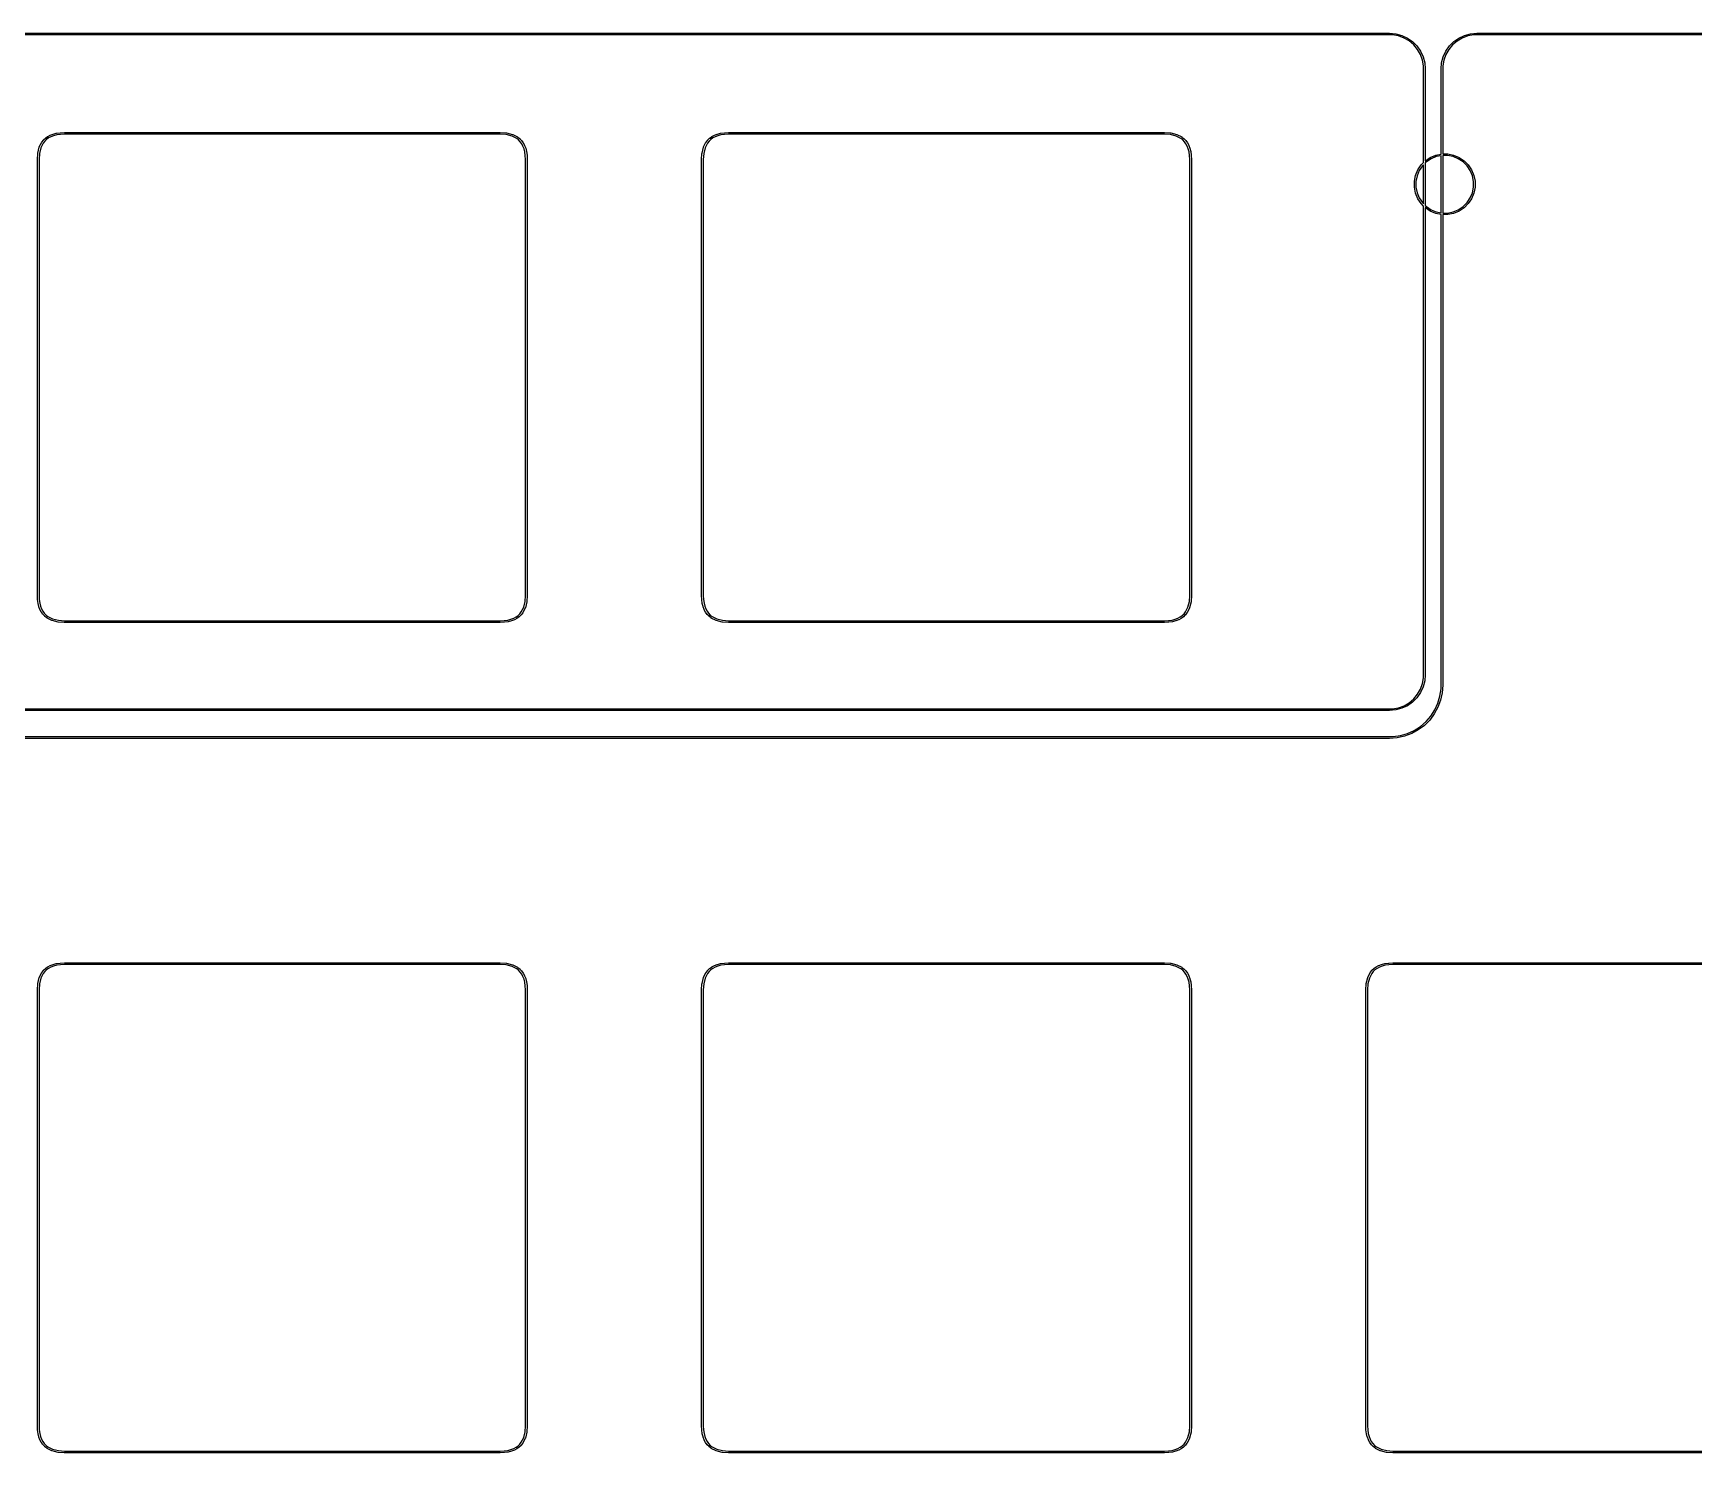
# Model space of a CAD drawing. Extents: x 16 to 363, y -178 to -8.
# Drawn here: x 94.06 to 141.68, y -55.84 to -15.13 of the extents above; entities that cross this region are included whole.
import ezdxf

# ---------------------------------------------------------------- set-up
doc = ezdxf.new("R2010")
doc.units = 0
doc.layers.add('BLACK', color=7, linetype='CONTINUOUS')

msp = doc.modelspace()

# ---------------------------------------------------------------- linework, layer by layer
at = {"layer": 'BLACK', "linetype": 'CONTINUOUS'}
for p, q in [((132.956716, -15.1775), (93.66, -15.1775)), ((93.66046, -15.1275), (132.956716, -15.1275)), ((132.956716, -15.1275), (133.134704, -15.143075)), ((133.042016, -15.177502), (132.956716, -15.1775)), ((133.210025, -15.207129), (133.042016, -15.177502)), ((133.134704, -15.143075), (133.307283, -15.189319)), ((133.370337, -15.26548), (133.210025, -15.207129)), ((133.307283, -15.189319), (133.469209, -15.264829)), ((134.944217, -15.264832), (135.106147, -15.189326)), ((135.203404, -15.207137), (135.04309, -15.265485)), ((135.106147, -15.189326), (135.278728, -15.143085)), ((135.371415, -15.177515), (135.203404, -15.207137)), ((135.278728, -15.143085), (135.456572, -15.127528)), ((135.456716, -15.177516), (135.371415, -15.177515)), ((135.456572, -15.127528), (135.456716, -15.1275)), ((135.456716, -15.1275), (194.65, -15.1275)), ((135.456716, -15.1775), (135.456716, -15.177516)), ((194.65, -15.1775), (135.456716, -15.1775)), ((133.518081, -15.350782), (133.370337, -15.26548)), ((133.469209, -15.264829), (133.615564, -15.36731)), ((133.648768, -15.460443), (133.518081, -15.350782)), ((133.615564, -15.36731), (133.7419, -15.493648)), ((133.758427, -15.591132), (133.648768, -15.460443)), ((133.7419, -15.493648), (133.844379, -15.640005)), ((133.843727, -15.738877), (133.758427, -15.591132)), ((133.844379, -15.640005), (133.919886, -15.801933)), ((134.493531, -15.801931), (134.569041, -15.640003)), ((134.569041, -15.640003), (134.671521, -15.493647)), ((134.654993, -15.591131), (134.569691, -15.738876)), ((134.764654, -15.460443), (134.654993, -15.591131)), ((134.671521, -15.493647), (134.79786, -15.367311)), ((134.895344, -15.350784), (134.764654, -15.460443)), ((134.79786, -15.367311), (134.944217, -15.264832)), ((135.04309, -15.265485), (134.895344, -15.350784)), ((133.902075, -15.89919), (133.843727, -15.738877)), ((133.9317, -16.067199), (133.902075, -15.89919)), ((133.919886, -15.801933), (133.966128, -15.974512)), ((133.9317, -16.1525), (133.9317, -16.067199)), ((133.931716, -16.1525), (133.9317, -16.1525)), ((133.931716, -18.834306), (133.931716, -16.1525)), ((133.966128, -15.974512), (133.981687, -16.152356)), ((133.981687, -16.152356), (133.981716, -16.1525)), ((133.981716, -16.1525), (133.981716, -18.784306)), ((134.431716, -16.1525), (134.447288, -15.974512)), ((134.431716, -18.593195), (134.431716, -16.1525)), ((134.447288, -15.974512), (134.493531, -15.801931)), ((134.511341, -15.899189), (134.481716, -16.067199)), ((134.481716, -16.067199), (134.481716, -16.1525)), ((134.481716, -16.1525), (134.481716, -18.589213)), ((134.569691, -15.738876), (134.511341, -15.899189)), ((94.407344, -18.135655), (94.468996, -18.090928)), ((94.468996, -18.090928), (94.470534, -18.09022)), ((94.470534, -18.09022), (94.471842, -18.089142)), ((94.471842, -18.089142), (94.541037, -18.05196)), ((94.563292, -18.096762), (94.49699, -18.13239)), ((94.541037, -18.05196), (94.542584, -18.051486)), ((94.542584, -18.051486), (94.543951, -18.050628)), ((94.543951, -18.050628), (94.625779, -18.019373)), ((94.64223, -18.066612), (94.563292, -18.096762)), ((94.625779, -18.019373), (94.627251, -18.019122)), ((94.627251, -18.019122), (94.6286, -18.018483)), ((94.6286, -18.018483), (94.718952, -17.995755)), ((94.729845, -18.044573), (94.64223, -18.066612)), ((94.718952, -17.995755), (94.720311, -17.995686)), ((94.720311, -17.995686), (94.721595, -17.99524)), ((94.721595, -17.99524), (94.829071, -17.98024)), ((94.834794, -18.029925), (94.729845, -18.044573)), ((94.829071, -17.98024), (94.830284, -17.98031)), ((94.830284, -17.98031), (94.831463, -17.980023)), ((94.831463, -17.980023), (94.948937, -17.975023)), ((94.950523, -18.025), (94.834794, -18.029925)), ((94.948937, -17.975023), (94.949469, -17.975105)), ((94.949469, -17.975105), (94.95, -17.975)), ((94.95, -17.975), (107.45, -17.975)), ((107.449172, -18.025), (94.950523, -18.025)), ((107.620431, -18.036303), (107.449172, -18.025)), ((107.45, -17.975), (107.450817, -17.975162)), ((107.450817, -17.975162), (107.451646, -17.975054)), ((107.451646, -17.975054), (107.625884, -17.986554)), ((107.789388, -18.077468), (107.620431, -18.036303)), ((107.625884, -17.986554), (107.627986, -17.987118)), ((107.627986, -17.987118), (107.630156, -17.987211)), ((107.630156, -17.987211), (107.804053, -18.02958)), ((107.922282, -18.145095), (107.789388, -18.077468)), ((107.804053, -18.02958), (107.806681, -18.030802)), ((107.806681, -18.030802), (107.809473, -18.031588)), ((107.809473, -18.031588), (107.947161, -18.101654)), ((113.457344, -18.135655), (113.518996, -18.090928)), ((113.518996, -18.090928), (113.520534, -18.09022)), ((113.520534, -18.09022), (113.521842, -18.089142)), ((113.521842, -18.089142), (113.591037, -18.05196)), ((113.613292, -18.096762), (113.54699, -18.13239)), ((113.591037, -18.05196), (113.592584, -18.051486)), ((113.592584, -18.051486), (113.593951, -18.050628)), ((113.593951, -18.050628), (113.675779, -18.019373)), ((113.69223, -18.066612), (113.613292, -18.096762)), ((113.675779, -18.019373), (113.677251, -18.019122)), ((113.677251, -18.019122), (113.6786, -18.018483)), ((113.6786, -18.018483), (113.768952, -17.995755)), ((113.779845, -18.044573), (113.69223, -18.066612)), ((113.768952, -17.995755), (113.770311, -17.995686)), ((113.770311, -17.995686), (113.771595, -17.99524)), ((113.771595, -17.99524), (113.879071, -17.98024)), ((113.884794, -18.029925), (113.779845, -18.044573)), ((113.879071, -17.98024), (113.880284, -17.98031)), ((113.880284, -17.98031), (113.881463, -17.980023)), ((113.881463, -17.980023), (113.998937, -17.975023)), ((114.000523, -18.025), (113.884794, -18.029925)), ((113.998937, -17.975023), (113.999469, -17.975105)), ((113.999469, -17.975105), (114, -17.975)), ((114, -17.975), (126.5, -17.975)), ((126.499172, -18.025), (114.000523, -18.025)), ((126.670431, -18.036303), (126.499172, -18.025)), ((126.5, -17.975), (126.500817, -17.975162)), ((126.500817, -17.975162), (126.501646, -17.975054)), ((126.501646, -17.975054), (126.675884, -17.986554)), ((126.839388, -18.077468), (126.670431, -18.036303)), ((126.675884, -17.986554), (126.677986, -17.987118)), ((126.677986, -17.987118), (126.680156, -17.987211)), ((126.680156, -17.987211), (126.854053, -18.02958)), ((126.972282, -18.145095), (126.839388, -18.077468)), ((126.854053, -18.02958), (126.856681, -18.030802)), ((126.856681, -18.030802), (126.859473, -18.031588)), ((126.859473, -18.031588), (126.997161, -18.101654)), ((94.186554, -18.574116), (94.187118, -18.572013)), ((94.187118, -18.572013), (94.187211, -18.569844)), ((94.187211, -18.569844), (94.22958, -18.395947)), ((94.22958, -18.395947), (94.230802, -18.393318)), ((94.230802, -18.393318), (94.231588, -18.390527)), ((94.231588, -18.390527), (94.301654, -18.252839)), ((94.277468, -18.410611), (94.236303, -18.579568)), ((94.345095, -18.277717), (94.277468, -18.410611)), ((94.301654, -18.252839), (94.303182, -18.250898)), ((94.303182, -18.250898), (94.304305, -18.248696)), ((94.304305, -18.248696), (94.349801, -18.191004)), ((94.387998, -18.223313), (94.345095, -18.277717)), ((94.349801, -18.191004), (94.351112, -18.189884)), ((94.351112, -18.189884), (94.352099, -18.188468)), ((94.352099, -18.188468), (94.404693, -18.137874)), ((94.438106, -18.17511), (94.387998, -18.223313)), ((94.404693, -18.137874), (94.406159, -18.136934)), ((94.406159, -18.136934), (94.407344, -18.135655)), ((94.49699, -18.13239), (94.438106, -18.17511)), ((107.976686, -18.187998), (107.922282, -18.145095)), ((107.947161, -18.101654), (107.949101, -18.103182)), ((107.949101, -18.103182), (107.951304, -18.104305)), ((107.951304, -18.104305), (108.008996, -18.149801)), ((108.024889, -18.238106), (107.976686, -18.187998)), ((108.008996, -18.149801), (108.010115, -18.151112)), ((108.010115, -18.151112), (108.011532, -18.152099)), ((108.011532, -18.152099), (108.062126, -18.204693)), ((108.067609, -18.29699), (108.024889, -18.238106)), ((108.062126, -18.204693), (108.063065, -18.206159)), ((108.063065, -18.206159), (108.064345, -18.207344)), ((108.064345, -18.207344), (108.109072, -18.268996)), ((108.103237, -18.363292), (108.067609, -18.29699)), ((108.133387, -18.44223), (108.103237, -18.363292)), ((108.109072, -18.268996), (108.109779, -18.270534)), ((108.109779, -18.270534), (108.110858, -18.271842)), ((108.110858, -18.271842), (108.14804, -18.341037)), ((108.155426, -18.529845), (108.133387, -18.44223)), ((108.14804, -18.341037), (108.148513, -18.342584)), ((108.148513, -18.342584), (108.149372, -18.343951)), ((108.149372, -18.343951), (108.180627, -18.425779)), ((108.170074, -18.634794), (108.155426, -18.529845)), ((108.180627, -18.425779), (108.180877, -18.427251)), ((108.180877, -18.427251), (108.181517, -18.4286)), ((108.181517, -18.4286), (108.204245, -18.518952)), ((108.204245, -18.518952), (108.204313, -18.520311)), ((108.204313, -18.520311), (108.20476, -18.521595)), ((108.20476, -18.521595), (108.21976, -18.629071)), ((113.236554, -18.574116), (113.237118, -18.572013)), ((113.237118, -18.572013), (113.237211, -18.569844)), ((113.237211, -18.569844), (113.27958, -18.395947)), ((113.27958, -18.395947), (113.280802, -18.393318)), ((113.280802, -18.393318), (113.281588, -18.390527)), ((113.281588, -18.390527), (113.351654, -18.252839)), ((113.327468, -18.410611), (113.286303, -18.579568)), ((113.395095, -18.277717), (113.327468, -18.410611)), ((113.351654, -18.252839), (113.353182, -18.250898)), ((113.353182, -18.250898), (113.354305, -18.248696)), ((113.354305, -18.248696), (113.399801, -18.191004)), ((113.437998, -18.223313), (113.395095, -18.277717)), ((113.399801, -18.191004), (113.401112, -18.189884)), ((113.401112, -18.189884), (113.402099, -18.188468)), ((113.402099, -18.188468), (113.454693, -18.137874)), ((113.488106, -18.17511), (113.437998, -18.223313)), ((113.454693, -18.137874), (113.456159, -18.136934)), ((113.456159, -18.136934), (113.457344, -18.135655)), ((113.54699, -18.13239), (113.488106, -18.17511)), ((127.026686, -18.187998), (126.972282, -18.145095)), ((126.997161, -18.101654), (126.999101, -18.103182)), ((126.999101, -18.103182), (127.001304, -18.104305)), ((127.001304, -18.104305), (127.058996, -18.149801)), ((127.074889, -18.238106), (127.026686, -18.187998)), ((127.058996, -18.149801), (127.060115, -18.151112)), ((127.060115, -18.151112), (127.061532, -18.152099)), ((127.061532, -18.152099), (127.112126, -18.204693)), ((127.117609, -18.29699), (127.074889, -18.238106)), ((127.112126, -18.204693), (127.113065, -18.206159)), ((127.113065, -18.206159), (127.114345, -18.207344)), ((127.114345, -18.207344), (127.159072, -18.268996)), ((127.153237, -18.363292), (127.117609, -18.29699)), ((127.183387, -18.44223), (127.153237, -18.363292)), ((127.159072, -18.268996), (127.159779, -18.270534)), ((127.159779, -18.270534), (127.160858, -18.271842)), ((127.160858, -18.271842), (127.19804, -18.341037)), ((127.205426, -18.529845), (127.183387, -18.44223)), ((127.19804, -18.341037), (127.198513, -18.342584)), ((127.198513, -18.342584), (127.199372, -18.343951)), ((127.199372, -18.343951), (127.230627, -18.425779)), ((127.220074, -18.634794), (127.205426, -18.529845)), ((127.230627, -18.425779), (127.230877, -18.427251)), ((127.230877, -18.427251), (127.231517, -18.4286)), ((127.231517, -18.4286), (127.254245, -18.518952)), ((127.254245, -18.518952), (127.254313, -18.520311)), ((127.254313, -18.520311), (127.25476, -18.521595)), ((127.25476, -18.521595), (127.26976, -18.629071)), ((94.175, -18.75), (94.175162, -18.749182)), ((94.175, -31.25), (94.175, -18.75)), ((94.175054, -18.748354), (94.186554, -18.574116)), ((94.175162, -18.749182), (94.175054, -18.748354)), ((94.236303, -18.579568), (94.225, -18.750827)), ((94.225, -18.750827), (94.225, -31.249477)), ((108.175, -18.750522), (108.170074, -18.634794)), ((108.175, -31.249172), (108.175, -18.750522)), ((108.21976, -18.629071), (108.219689, -18.630284)), ((108.219689, -18.630284), (108.219977, -18.631463)), ((108.219977, -18.631463), (108.224977, -18.748937)), ((108.224977, -18.748937), (108.224894, -18.749469)), ((108.224894, -18.749469), (108.225, -18.75)), ((108.225, -18.75), (108.225, -31.25)), ((113.225, -18.75), (113.225162, -18.749182)), ((113.225, -31.25), (113.225, -18.75)), ((113.225054, -18.748354), (113.236554, -18.574116)), ((113.225162, -18.749182), (113.225054, -18.748354)), ((113.286303, -18.579568), (113.275, -18.750827)), ((113.275, -18.750827), (113.275, -31.249477)), ((127.225, -18.750522), (127.220074, -18.634794)), ((127.225, -31.249172), (127.225, -18.750522)), ((127.26976, -18.629071), (127.269689, -18.630284)), ((127.269689, -18.630284), (127.269977, -18.631463)), ((127.269977, -18.631463), (127.274977, -18.748937)), ((127.274977, -18.748937), (127.274894, -18.749469)), ((127.274894, -18.749469), (127.275, -18.75)), ((127.275, -18.75), (127.275, -31.25)), ((133.700177, -19.206001), (133.765819, -19.047528)), ((133.765819, -19.047528), (133.861116, -18.904906)), ((133.896681, -18.934093), (133.806394, -19.069216)), ((133.861116, -18.904906), (133.931716, -18.834306)), ((133.931716, -18.899058), (133.896681, -18.934093)), ((133.931716, -20.020942), (133.931716, -18.899058)), ((133.981716, -18.784306), (133.982406, -18.783616)), ((134.011593, -18.819181), (133.981716, -18.849058)), ((133.981716, -18.849058), (133.981716, -20.070942)), ((133.982406, -18.783616), (134.125028, -18.688319)), ((134.146716, -18.728894), (134.011593, -18.819181)), ((134.125028, -18.688319), (134.283501, -18.622677)), ((134.296856, -18.666704), (134.146716, -18.728894)), ((134.283501, -18.622677), (134.431716, -18.593195)), ((134.431716, -18.639879), (134.296856, -18.666704)), ((134.431716, -20.28012), (134.431716, -18.639879)), ((134.481716, -18.589213), (134.623265, -18.589213)), ((134.618755, -18.635), (134.481716, -18.635)), ((134.481716, -18.635), (134.481716, -20.285)), ((134.778144, -18.666704), (134.618755, -18.635)), ((134.623265, -18.589213), (134.791499, -18.622677)), ((134.928284, -18.728894), (134.778144, -18.666704)), ((134.791499, -18.622677), (134.949972, -18.688319)), ((135.063407, -18.819181), (134.928284, -18.728894)), ((134.949972, -18.688319), (135.092594, -18.783616)), ((135.178319, -18.934093), (135.063407, -18.819181)), ((135.092594, -18.783616), (135.213884, -18.904906)), ((135.268606, -19.069216), (135.178319, -18.934093)), ((135.213884, -18.904906), (135.309181, -19.047528)), ((135.309181, -19.047528), (135.374823, -19.206001)), ((133.666713, -19.374235), (133.700177, -19.206001)), ((133.666713, -19.378745), (133.666713, -19.374235)), ((133.666713, -19.545765), (133.666713, -19.378745)), ((133.744204, -19.219356), (133.7125, -19.378745)), ((133.7125, -19.378745), (133.7125, -19.541255)), ((133.806394, -19.069216), (133.744204, -19.219356)), ((135.330796, -19.219356), (135.268606, -19.069216)), ((135.3625, -19.378745), (135.330796, -19.219356)), ((135.3625, -19.541255), (135.3625, -19.378745)), ((135.374823, -19.206001), (135.408287, -19.374235)), ((135.408287, -19.374235), (135.408287, -19.545765)), ((133.700177, -19.713999), (133.666713, -19.545765)), ((133.765819, -19.872472), (133.700177, -19.713999)), ((133.7125, -19.541255), (133.744204, -19.700644)), ((133.744204, -19.700644), (133.806394, -19.850784)), ((133.861116, -20.015094), (133.765819, -19.872472)), ((133.806394, -19.850784), (133.896681, -19.985907)), ((133.896681, -19.985907), (133.931716, -20.020942)), ((135.063407, -20.100819), (135.178319, -19.985907)), ((135.178319, -19.985907), (135.268606, -19.850784)), ((135.309181, -19.872472), (135.213884, -20.015094)), ((135.268606, -19.850784), (135.330796, -19.700644)), ((135.374823, -19.713999), (135.309181, -19.872472)), ((135.330796, -19.700644), (135.3625, -19.541255)), ((135.408287, -19.545765), (135.374823, -19.713999)), ((133.931716, -20.085694), (133.861116, -20.015094)), ((133.931716, -33.525), (133.931716, -20.085694)), ((133.981716, -20.070942), (134.011593, -20.100819)), ((133.982406, -20.136384), (133.981716, -20.135694)), ((133.981716, -20.135694), (133.981716, -33.525)), ((134.125028, -20.231681), (133.982406, -20.136384)), ((134.011593, -20.100819), (134.146716, -20.191106)), ((134.283501, -20.297323), (134.125028, -20.231681)), ((134.146716, -20.191106), (134.296856, -20.253296)), ((134.431716, -20.326804), (134.283501, -20.297323)), ((134.296856, -20.253296), (134.431716, -20.28012)), ((134.431716, -33.825), (134.431716, -20.326804)), ((134.481716, -20.285), (134.618755, -20.285)), ((134.623265, -20.330787), (134.481716, -20.330787)), ((134.481716, -20.330787), (134.481716, -33.825)), ((134.618755, -20.285), (134.778144, -20.253296)), ((134.791499, -20.297323), (134.623265, -20.330787)), ((134.778144, -20.253296), (134.928284, -20.191106)), ((134.949972, -20.231681), (134.791499, -20.297323)), ((134.928284, -20.191106), (135.063407, -20.100819)), ((135.092594, -20.136384), (134.949972, -20.231681)), ((135.213884, -20.015094), (135.092594, -20.136384)), ((94.175105, -31.25053), (94.175, -31.25)), ((94.175023, -31.251063), (94.175105, -31.25053)), ((94.180023, -31.368537), (94.175023, -31.251063)), ((94.18031, -31.369715), (94.180023, -31.368537)), ((94.18024, -31.37093), (94.18031, -31.369715)), ((94.19524, -31.478405), (94.18024, -31.37093)), ((94.225, -31.249477), (94.229925, -31.365205)), ((94.229925, -31.365205), (94.244572, -31.470153)), ((108.122531, -31.589388), (108.163696, -31.420431)), ((108.163696, -31.420431), (108.175, -31.249172)), ((108.212789, -31.430156), (108.17042, -31.604053)), ((108.212881, -31.427986), (108.212789, -31.430156)), ((108.213446, -31.425884), (108.212881, -31.427986)), ((108.224946, -31.251647), (108.213446, -31.425884)), ((108.225, -31.25), (108.224837, -31.250818)), ((108.224837, -31.250818), (108.224946, -31.251647)), ((113.225105, -31.25053), (113.225, -31.25)), ((113.225023, -31.251063), (113.225105, -31.25053)), ((113.230023, -31.368537), (113.225023, -31.251063)), ((113.23031, -31.369715), (113.230023, -31.368537)), ((113.23024, -31.37093), (113.23031, -31.369715)), ((113.24524, -31.478405), (113.23024, -31.37093)), ((113.275, -31.249477), (113.279925, -31.365205)), ((113.279925, -31.365205), (113.294572, -31.470153)), ((127.172531, -31.589388), (127.213696, -31.420431)), ((127.213696, -31.420431), (127.225, -31.249172)), ((127.262789, -31.430156), (127.22042, -31.604053)), ((127.262881, -31.427986), (127.262789, -31.430156)), ((127.263446, -31.425884), (127.262881, -31.427986)), ((127.274946, -31.251647), (127.263446, -31.425884)), ((127.275, -31.25), (127.274837, -31.250818)), ((127.274837, -31.250818), (127.274946, -31.251647)), ((94.195686, -31.479688), (94.19524, -31.478405)), ((94.195755, -31.481048), (94.195686, -31.479688)), ((94.218483, -31.5714), (94.195755, -31.481048)), ((94.219124, -31.572751), (94.218483, -31.5714)), ((94.219374, -31.574221), (94.219124, -31.572751)), ((94.250628, -31.65605), (94.219374, -31.574221)), ((94.244572, -31.470153), (94.266613, -31.557771)), ((94.251487, -31.657417), (94.250628, -31.65605)), ((94.25196, -31.658963), (94.251487, -31.657417)), ((94.289142, -31.728157), (94.25196, -31.658963)), ((94.266613, -31.557771), (94.296764, -31.63671)), ((94.290218, -31.729462), (94.289142, -31.728157)), ((94.290928, -31.731005), (94.290218, -31.729462)), ((94.335656, -31.792656), (94.290928, -31.731005)), ((94.296764, -31.63671), (94.332387, -31.703004)), ((94.332387, -31.703004), (94.375108, -31.76189)), ((94.336933, -31.793838), (94.335656, -31.792656)), ((94.337874, -31.795307), (94.336933, -31.793838)), ((94.388468, -31.847901), (94.337874, -31.795307)), ((94.375108, -31.76189), (94.423313, -31.812002)), ((94.389884, -31.848887), (94.388468, -31.847901)), ((94.391004, -31.850199), (94.389884, -31.848887)), ((94.448697, -31.895696), (94.391004, -31.850199)), ((94.423313, -31.812002), (94.477717, -31.854904)), ((94.450898, -31.896818), (94.448697, -31.895696)), ((94.452839, -31.898346), (94.450898, -31.896818)), ((94.590527, -31.968412), (94.452839, -31.898346)), ((94.477717, -31.854904), (94.610611, -31.922531)), ((107.757771, -31.933386), (107.83671, -31.903235)), ((107.83671, -31.903235), (107.903004, -31.867612)), ((107.903004, -31.867612), (107.96189, -31.824891)), ((107.992656, -31.864344), (107.931005, -31.909072)), ((107.96189, -31.824891), (108.012002, -31.776686)), ((107.993838, -31.863066), (107.992656, -31.864344)), ((107.995307, -31.862126), (107.993838, -31.863066)), ((108.047901, -31.811532), (107.995307, -31.862126)), ((108.012002, -31.776686), (108.054904, -31.722282)), ((108.048887, -31.810115), (108.047901, -31.811532)), ((108.050199, -31.808996), (108.048887, -31.810115)), ((108.095696, -31.751303), (108.050199, -31.808996)), ((108.054904, -31.722282), (108.122531, -31.589388)), ((108.096818, -31.749101), (108.095696, -31.751303)), ((108.098346, -31.747161), (108.096818, -31.749101)), ((108.168412, -31.609473), (108.098346, -31.747161)), ((108.169197, -31.606681), (108.168412, -31.609473)), ((108.17042, -31.604053), (108.169197, -31.606681)), ((113.245686, -31.479688), (113.24524, -31.478405)), ((113.245755, -31.481048), (113.245686, -31.479688)), ((113.268483, -31.5714), (113.245755, -31.481048)), ((113.269124, -31.572751), (113.268483, -31.5714)), ((113.269374, -31.574221), (113.269124, -31.572751)), ((113.300628, -31.65605), (113.269374, -31.574221)), ((113.294572, -31.470153), (113.316613, -31.557771)), ((113.301487, -31.657417), (113.300628, -31.65605)), ((113.30196, -31.658963), (113.301487, -31.657417)), ((113.339142, -31.728157), (113.30196, -31.658963)), ((113.316613, -31.557771), (113.346764, -31.63671)), ((113.340218, -31.729462), (113.339142, -31.728157)), ((113.340928, -31.731005), (113.340218, -31.729462)), ((113.385656, -31.792656), (113.340928, -31.731005)), ((113.346764, -31.63671), (113.382387, -31.703004)), ((113.382387, -31.703004), (113.425108, -31.76189)), ((113.386933, -31.793838), (113.385656, -31.792656)), ((113.387874, -31.795307), (113.386933, -31.793838)), ((113.438468, -31.847901), (113.387874, -31.795307)), ((113.425108, -31.76189), (113.473313, -31.812002)), ((113.439884, -31.848887), (113.438468, -31.847901)), ((113.441004, -31.850199), (113.439884, -31.848887)), ((113.498697, -31.895696), (113.441004, -31.850199)), ((113.473313, -31.812002), (113.527717, -31.854904)), ((113.500898, -31.896818), (113.498697, -31.895696)), ((113.502839, -31.898346), (113.500898, -31.896818)), ((113.640527, -31.968412), (113.502839, -31.898346)), ((113.527717, -31.854904), (113.660611, -31.922531)), ((126.807771, -31.933386), (126.88671, -31.903235)), ((126.88671, -31.903235), (126.953004, -31.867612)), ((126.953004, -31.867612), (127.01189, -31.824891)), ((127.042656, -31.864344), (126.981005, -31.909072)), ((127.01189, -31.824891), (127.062002, -31.776686)), ((127.043838, -31.863066), (127.042656, -31.864344)), ((127.045307, -31.862126), (127.043838, -31.863066)), ((127.097901, -31.811532), (127.045307, -31.862126)), ((127.062002, -31.776686), (127.104904, -31.722282)), ((127.098887, -31.810115), (127.097901, -31.811532)), ((127.100199, -31.808996), (127.098887, -31.810115)), ((127.145696, -31.751303), (127.100199, -31.808996)), ((127.104904, -31.722282), (127.172531, -31.589388)), ((127.146818, -31.749101), (127.145696, -31.751303)), ((127.148346, -31.747161), (127.146818, -31.749101)), ((127.218412, -31.609473), (127.148346, -31.747161)), ((127.219197, -31.606681), (127.218412, -31.609473)), ((127.22042, -31.604053), (127.219197, -31.606681)), ((94.593318, -31.969197), (94.590527, -31.968412)), ((94.595947, -31.97042), (94.593318, -31.969197)), ((94.769844, -32.012789), (94.595947, -31.97042)), ((94.610611, -31.922531), (94.779568, -31.963696)), ((94.772013, -32.012881), (94.769844, -32.012789)), ((94.774116, -32.013446), (94.772013, -32.012881)), ((94.948353, -32.024946), (94.774116, -32.013446)), ((94.779568, -31.963696), (94.950828, -31.975)), ((94.949181, -32.024837), (94.948353, -32.024946)), ((94.95, -32.025), (94.949181, -32.024837)), ((107.45, -32.025), (94.95, -32.025)), ((94.950828, -31.975), (107.449477, -31.975)), ((107.449477, -31.975), (107.565205, -31.970074)), ((107.45053, -32.024894), (107.45, -32.025)), ((107.451063, -32.024977), (107.45053, -32.024894)), ((107.568537, -32.019977), (107.451063, -32.024977)), ((107.565205, -31.970074), (107.670153, -31.955427)), ((107.569715, -32.019689), (107.568537, -32.019977)), ((107.57093, -32.01976), (107.569715, -32.019689)), ((107.678405, -32.00476), (107.57093, -32.01976)), ((107.670153, -31.955427), (107.757771, -31.933386)), ((107.679688, -32.004313), (107.678405, -32.00476)), ((107.681048, -32.004245), (107.679688, -32.004313)), ((107.7714, -31.981517), (107.681048, -32.004245)), ((107.772751, -31.980875), (107.7714, -31.981517)), ((107.774221, -31.980626), (107.772751, -31.980875)), ((107.85605, -31.949372), (107.774221, -31.980626)), ((107.857417, -31.948512), (107.85605, -31.949372)), ((107.858963, -31.94804), (107.857417, -31.948512)), ((107.928157, -31.910858), (107.858963, -31.94804)), ((107.929462, -31.909781), (107.928157, -31.910858)), ((107.931005, -31.909072), (107.929462, -31.909781)), ((113.643318, -31.969197), (113.640527, -31.968412)), ((113.645947, -31.97042), (113.643318, -31.969197)), ((113.819844, -32.012789), (113.645947, -31.97042)), ((113.660611, -31.922531), (113.829568, -31.963696)), ((113.822013, -32.012881), (113.819844, -32.012789)), ((113.824116, -32.013446), (113.822013, -32.012881)), ((113.998353, -32.024946), (113.824116, -32.013446)), ((113.829568, -31.963696), (114.000828, -31.975)), ((113.999181, -32.024837), (113.998353, -32.024946)), ((114, -32.025), (113.999181, -32.024837)), ((126.5, -32.025), (114, -32.025)), ((114.000828, -31.975), (126.499477, -31.975)), ((126.499477, -31.975), (126.615205, -31.970074)), ((126.50053, -32.024894), (126.5, -32.025)), ((126.501063, -32.024977), (126.50053, -32.024894)), ((126.618537, -32.019977), (126.501063, -32.024977)), ((126.615205, -31.970074), (126.720153, -31.955427)), ((126.619715, -32.019689), (126.618537, -32.019977)), ((126.62093, -32.01976), (126.619715, -32.019689)), ((126.728405, -32.00476), (126.62093, -32.01976)), ((126.720153, -31.955427), (126.807771, -31.933386)), ((126.729688, -32.004313), (126.728405, -32.00476)), ((126.731048, -32.004245), (126.729688, -32.004313)), ((126.8214, -31.981517), (126.731048, -32.004245)), ((126.822751, -31.980875), (126.8214, -31.981517)), ((126.824221, -31.980626), (126.822751, -31.980875)), ((126.90605, -31.949372), (126.824221, -31.980626)), ((126.907417, -31.948512), (126.90605, -31.949372)), ((126.908963, -31.94804), (126.907417, -31.948512)), ((126.978157, -31.910858), (126.908963, -31.94804)), ((126.979462, -31.909781), (126.978157, -31.910858)), ((126.981005, -31.909072), (126.979462, -31.909781)), ((133.843742, -33.938629), (133.902091, -33.778314)), ((133.902091, -33.778314), (133.931716, -33.610302)), ((133.966144, -33.70299), (133.919901, -33.875573)), ((133.931716, -33.610302), (133.931716, -33.525)), ((133.981716, -33.525), (133.966144, -33.70299)), ((133.51809, -34.326731), (133.648779, -34.217068)), ((133.741912, -34.183862), (133.615575, -34.310202)), ((133.648779, -34.217068), (133.75844, -34.086377)), ((133.844393, -34.037503), (133.741912, -34.183862)), ((133.75844, -34.086377), (133.843742, -33.938629)), ((133.919901, -33.875573), (133.844393, -34.037503)), ((134.342248, -34.341779), (134.40169, -34.139336)), ((134.419943, -34.254644), (134.343905, -34.458511)), ((134.40169, -34.139336), (134.431716, -33.930495)), ((134.466194, -34.042031), (134.419943, -34.254644)), ((134.431716, -33.930495), (134.431716, -33.825)), ((134.481716, -33.825), (134.466194, -34.042031)), ((16.91, -34.5), (110.725, -34.5)), ((110.725, -34.55), (16.91, -34.55)), ((110.725, -34.5), (132.956716, -34.5)), ((132.956716, -34.55), (110.725, -34.55)), ((132.956716, -34.5), (132.956796, -34.500015)), ((133.134707, -34.534441), (132.956716, -34.550016)), ((132.956716, -34.550016), (132.956716, -34.55)), ((132.956796, -34.500015), (133.042018, -34.500014)), ((133.042018, -34.500014), (133.210029, -34.470387)), ((133.307288, -34.488196), (133.134707, -34.534441)), ((133.210029, -34.470387), (133.370344, -34.412035)), ((133.469217, -34.412684), (133.307288, -34.488196)), ((133.370344, -34.412035), (133.51809, -34.326731)), ((133.615575, -34.310202), (133.469217, -34.412684)), ((134.002364, -34.870653), (134.140531, -34.711197)), ((134.239628, -34.649481), (134.109235, -34.823668)), ((134.140531, -34.711197), (134.2546, -34.533701)), ((134.343905, -34.458511), (134.239628, -34.649481)), ((134.2546, -34.533701), (134.342248, -34.341779)), ((133.271051, -35.269986), (133.473493, -35.210542)), ((133.590225, -35.212198), (133.386359, -35.288238)), ((133.473493, -35.210542), (133.665415, -35.122892)), ((133.781195, -35.10792), (133.590225, -35.212198)), ((133.665415, -35.122892), (133.84291, -35.008822)), ((133.95538, -34.977524), (133.781195, -35.10792)), ((133.84291, -35.008822), (134.002364, -34.870653)), ((134.109235, -34.823668), (133.95538, -34.977524)), ((16.91, -35.3), (132.956716, -35.3)), ((132.956716, -35.35), (16.91, -35.35)), ((132.956716, -35.3), (132.956796, -35.300015)), ((133.173747, -35.334491), (132.956716, -35.350016)), ((132.956716, -35.350016), (132.956716, -35.35)), ((132.956796, -35.300015), (133.06221, -35.300015)), ((133.06221, -35.300015), (133.271051, -35.269986)), ((133.386359, -35.288238), (133.173747, -35.334491)), ((94.407344, -41.948155), (94.468996, -41.903428)), ((94.468996, -41.903428), (94.470534, -41.90272)), ((94.470534, -41.90272), (94.471842, -41.901642)), ((94.471842, -41.901642), (94.541037, -41.86446)), ((94.563292, -41.909262), (94.49699, -41.94489)), ((94.541037, -41.86446), (94.542584, -41.863986)), ((94.542584, -41.863986), (94.543951, -41.863128)), ((94.543951, -41.863128), (94.625779, -41.831873)), ((94.64223, -41.879112), (94.563292, -41.909262)), ((94.625779, -41.831873), (94.627251, -41.831622)), ((94.627251, -41.831622), (94.6286, -41.830983)), ((94.6286, -41.830983), (94.718952, -41.808255)), ((94.729845, -41.857073), (94.64223, -41.879112)), ((94.718952, -41.808255), (94.720311, -41.808186)), ((94.720311, -41.808186), (94.721595, -41.80774)), ((94.721595, -41.80774), (94.829071, -41.79274)), ((94.834794, -41.842425), (94.729845, -41.857073)), ((94.829071, -41.79274), (94.830284, -41.79281)), ((94.830284, -41.79281), (94.831463, -41.792523)), ((94.831463, -41.792523), (94.948937, -41.787523)), ((94.950523, -41.8375), (94.834794, -41.842425)), ((94.948937, -41.787523), (94.949469, -41.787605)), ((94.949469, -41.787605), (94.95, -41.7875)), ((94.95, -41.7875), (107.45, -41.7875)), ((107.449172, -41.8375), (94.950523, -41.8375)), ((107.620431, -41.848803), (107.449172, -41.8375)), ((107.45, -41.7875), (107.450817, -41.787662)), ((107.450817, -41.787662), (107.451646, -41.787554)), ((107.451646, -41.787554), (107.625884, -41.799054)), ((107.789388, -41.889968), (107.620431, -41.848803)), ((107.625884, -41.799054), (107.627986, -41.799618)), ((107.627986, -41.799618), (107.630156, -41.799711)), ((107.630156, -41.799711), (107.804053, -41.84208)), ((107.922282, -41.957595), (107.789388, -41.889968)), ((107.804053, -41.84208), (107.806681, -41.843302)), ((107.806681, -41.843302), (107.809473, -41.844088)), ((107.809473, -41.844088), (107.947161, -41.914154)), ((113.457344, -41.948155), (113.518996, -41.903428)), ((113.518996, -41.903428), (113.520534, -41.90272)), ((113.520534, -41.90272), (113.521842, -41.901642)), ((113.521842, -41.901642), (113.591037, -41.86446)), ((113.613292, -41.909262), (113.54699, -41.94489)), ((113.591037, -41.86446), (113.592584, -41.863986)), ((113.592584, -41.863986), (113.593951, -41.863128)), ((113.593951, -41.863128), (113.675779, -41.831873)), ((113.69223, -41.879112), (113.613292, -41.909262)), ((113.675779, -41.831873), (113.677251, -41.831622)), ((113.677251, -41.831622), (113.6786, -41.830983)), ((113.6786, -41.830983), (113.768952, -41.808255)), ((113.779845, -41.857073), (113.69223, -41.879112)), ((113.768952, -41.808255), (113.770311, -41.808186)), ((113.770311, -41.808186), (113.771595, -41.80774)), ((113.771595, -41.80774), (113.879071, -41.79274)), ((113.884794, -41.842425), (113.779845, -41.857073)), ((113.879071, -41.79274), (113.880284, -41.79281)), ((113.880284, -41.79281), (113.881463, -41.792523)), ((113.881463, -41.792523), (113.998937, -41.787523)), ((114.000523, -41.8375), (113.884794, -41.842425)), ((113.998937, -41.787523), (113.999469, -41.787605)), ((113.999469, -41.787605), (114, -41.7875)), ((114, -41.7875), (126.5, -41.7875)), ((126.499172, -41.8375), (114.000523, -41.8375)), ((126.670431, -41.848803), (126.499172, -41.8375)), ((126.5, -41.7875), (126.500817, -41.787662)), ((126.500817, -41.787662), (126.501646, -41.787554)), ((126.501646, -41.787554), (126.675884, -41.799054)), ((126.839388, -41.889968), (126.670431, -41.848803)), ((126.675884, -41.799054), (126.677986, -41.799618)), ((126.677986, -41.799618), (126.680156, -41.799711)), ((126.680156, -41.799711), (126.854053, -41.84208)), ((126.972282, -41.957595), (126.839388, -41.889968)), ((126.854053, -41.84208), (126.856681, -41.843302)), ((126.856681, -41.843302), (126.859473, -41.844088)), ((126.859473, -41.844088), (126.997161, -41.914154)), ((132.507344, -41.948155), (132.568996, -41.903428)), ((132.568996, -41.903428), (132.570534, -41.90272)), ((132.570534, -41.90272), (132.571842, -41.901642)), ((132.571842, -41.901642), (132.641037, -41.86446)), ((132.663292, -41.909262), (132.59699, -41.94489)), ((132.641037, -41.86446), (132.642584, -41.863986)), ((132.642584, -41.863986), (132.643951, -41.863128)), ((132.643951, -41.863128), (132.725779, -41.831873)), ((132.74223, -41.879112), (132.663292, -41.909262)), ((132.725779, -41.831873), (132.727251, -41.831622)), ((132.727251, -41.831622), (132.7286, -41.830983)), ((132.7286, -41.830983), (132.818952, -41.808255)), ((132.829845, -41.857073), (132.74223, -41.879112)), ((132.818952, -41.808255), (132.820311, -41.808186)), ((132.820311, -41.808186), (132.821595, -41.80774)), ((132.821595, -41.80774), (132.929071, -41.79274)), ((132.934794, -41.842425), (132.829845, -41.857073)), ((132.929071, -41.79274), (132.930284, -41.79281)), ((132.930284, -41.79281), (132.931463, -41.792523)), ((132.931463, -41.792523), (133.048937, -41.787523)), ((133.050523, -41.8375), (132.934794, -41.842425)), ((133.048937, -41.787523), (133.049469, -41.787605)), ((133.049469, -41.787605), (133.05, -41.7875)), ((133.05, -41.7875), (145.55, -41.7875)), ((145.549172, -41.8375), (133.050523, -41.8375)), ((94.186554, -42.386616), (94.187118, -42.384513)), ((94.187118, -42.384513), (94.187211, -42.382344)), ((94.187211, -42.382344), (94.22958, -42.208447)), ((94.22958, -42.208447), (94.230802, -42.205818)), ((94.230802, -42.205818), (94.231588, -42.203027)), ((94.231588, -42.203027), (94.301654, -42.065339)), ((94.277468, -42.223111), (94.236303, -42.392068)), ((94.345095, -42.090217), (94.277468, -42.223111)), ((94.301654, -42.065339), (94.303182, -42.063398)), ((94.303182, -42.063398), (94.304305, -42.061196)), ((94.304305, -42.061196), (94.349801, -42.003504)), ((94.387998, -42.035813), (94.345095, -42.090217)), ((94.349801, -42.003504), (94.351112, -42.002384)), ((94.351112, -42.002384), (94.352099, -42.000968)), ((94.352099, -42.000968), (94.404693, -41.950374)), ((94.438106, -41.98761), (94.387998, -42.035813)), ((94.404693, -41.950374), (94.406159, -41.949434)), ((94.406159, -41.949434), (94.407344, -41.948155)), ((94.49699, -41.94489), (94.438106, -41.98761)), ((107.976686, -42.000498), (107.922282, -41.957595)), ((107.947161, -41.914154), (107.949101, -41.915682)), ((107.949101, -41.915682), (107.951304, -41.916805)), ((107.951304, -41.916805), (108.008996, -41.962301)), ((108.024889, -42.050606), (107.976686, -42.000498)), ((108.008996, -41.962301), (108.010115, -41.963612)), ((108.010115, -41.963612), (108.011532, -41.964599)), ((108.011532, -41.964599), (108.062126, -42.017193)), ((108.067609, -42.10949), (108.024889, -42.050606)), ((108.062126, -42.017193), (108.063065, -42.018659)), ((108.063065, -42.018659), (108.064345, -42.019844)), ((108.064345, -42.019844), (108.109072, -42.081496)), ((108.103237, -42.175792), (108.067609, -42.10949)), ((108.133387, -42.25473), (108.103237, -42.175792)), ((108.109072, -42.081496), (108.109779, -42.083034)), ((108.109779, -42.083034), (108.110858, -42.084342)), ((108.110858, -42.084342), (108.14804, -42.153537)), ((108.155426, -42.342345), (108.133387, -42.25473)), ((108.14804, -42.153537), (108.148513, -42.155084)), ((108.148513, -42.155084), (108.149372, -42.156451)), ((108.149372, -42.156451), (108.180627, -42.238279)), ((108.170074, -42.447294), (108.155426, -42.342345)), ((108.180627, -42.238279), (108.180877, -42.239751)), ((108.180877, -42.239751), (108.181517, -42.2411)), ((108.181517, -42.2411), (108.204245, -42.331452)), ((108.204245, -42.331452), (108.204313, -42.332811)), ((108.204313, -42.332811), (108.20476, -42.334095)), ((108.20476, -42.334095), (108.21976, -42.441571)), ((113.236554, -42.386616), (113.237118, -42.384513)), ((113.237118, -42.384513), (113.237211, -42.382344)), ((113.237211, -42.382344), (113.27958, -42.208447)), ((113.27958, -42.208447), (113.280802, -42.205818)), ((113.280802, -42.205818), (113.281588, -42.203027)), ((113.281588, -42.203027), (113.351654, -42.065339)), ((113.327468, -42.223111), (113.286303, -42.392068)), ((113.395095, -42.090217), (113.327468, -42.223111)), ((113.351654, -42.065339), (113.353182, -42.063398)), ((113.353182, -42.063398), (113.354305, -42.061196)), ((113.354305, -42.061196), (113.399801, -42.003504)), ((113.437998, -42.035813), (113.395095, -42.090217)), ((113.399801, -42.003504), (113.401112, -42.002384)), ((113.401112, -42.002384), (113.402099, -42.000968)), ((113.402099, -42.000968), (113.454693, -41.950374)), ((113.488106, -41.98761), (113.437998, -42.035813)), ((113.454693, -41.950374), (113.456159, -41.949434)), ((113.456159, -41.949434), (113.457344, -41.948155)), ((113.54699, -41.94489), (113.488106, -41.98761)), ((127.026686, -42.000498), (126.972282, -41.957595)), ((126.997161, -41.914154), (126.999101, -41.915682)), ((126.999101, -41.915682), (127.001304, -41.916805)), ((127.001304, -41.916805), (127.058996, -41.962301)), ((127.074889, -42.050606), (127.026686, -42.000498)), ((127.058996, -41.962301), (127.060115, -41.963612)), ((127.060115, -41.963612), (127.061532, -41.964599)), ((127.061532, -41.964599), (127.112126, -42.017193)), ((127.117609, -42.10949), (127.074889, -42.050606)), ((127.112126, -42.017193), (127.113065, -42.018659)), ((127.113065, -42.018659), (127.114345, -42.019844)), ((127.114345, -42.019844), (127.159072, -42.081496)), ((127.153237, -42.175792), (127.117609, -42.10949)), ((127.183387, -42.25473), (127.153237, -42.175792)), ((127.159072, -42.081496), (127.159779, -42.083034)), ((127.159779, -42.083034), (127.160858, -42.084342)), ((127.160858, -42.084342), (127.19804, -42.153537)), ((127.205426, -42.342345), (127.183387, -42.25473)), ((127.19804, -42.153537), (127.198513, -42.155084)), ((127.198513, -42.155084), (127.199372, -42.156451)), ((127.199372, -42.156451), (127.230627, -42.238279)), ((127.220074, -42.447294), (127.205426, -42.342345)), ((127.230627, -42.238279), (127.230877, -42.239751)), ((127.230877, -42.239751), (127.231517, -42.2411)), ((127.231517, -42.2411), (127.254245, -42.331452)), ((127.254245, -42.331452), (127.254313, -42.332811)), ((127.254313, -42.332811), (127.25476, -42.334095)), ((127.25476, -42.334095), (127.26976, -42.441571)), ((132.286554, -42.386616), (132.287118, -42.384513)), ((132.287118, -42.384513), (132.287211, -42.382344)), ((132.287211, -42.382344), (132.32958, -42.208447)), ((132.32958, -42.208447), (132.330802, -42.205818)), ((132.330802, -42.205818), (132.331588, -42.203027)), ((132.331588, -42.203027), (132.401654, -42.065339)), ((132.377468, -42.223111), (132.336303, -42.392068)), ((132.445095, -42.090217), (132.377468, -42.223111)), ((132.401654, -42.065339), (132.403182, -42.063398)), ((132.403182, -42.063398), (132.404305, -42.061196)), ((132.404305, -42.061196), (132.449801, -42.003504)), ((132.487998, -42.035813), (132.445095, -42.090217)), ((132.449801, -42.003504), (132.451112, -42.002384)), ((132.451112, -42.002384), (132.452099, -42.000968)), ((132.452099, -42.000968), (132.504693, -41.950374)), ((132.538106, -41.98761), (132.487998, -42.035813)), ((132.504693, -41.950374), (132.506159, -41.949434)), ((132.506159, -41.949434), (132.507344, -41.948155)), ((132.59699, -41.94489), (132.538106, -41.98761)), ((94.175, -42.5625), (94.175162, -42.561682)), ((94.175, -55.0625), (94.175, -42.5625)), ((94.175054, -42.560854), (94.186554, -42.386616)), ((94.175162, -42.561682), (94.175054, -42.560854)), ((94.236303, -42.392068), (94.225, -42.563327)), ((94.225, -42.563327), (94.225, -55.061977)), ((108.175, -42.563022), (108.170074, -42.447294)), ((108.175, -55.061672), (108.175, -42.563022)), ((108.21976, -42.441571), (108.219689, -42.442784)), ((108.219689, -42.442784), (108.219977, -42.443963)), ((108.219977, -42.443963), (108.224977, -42.561437)), ((108.224977, -42.561437), (108.224894, -42.561969)), ((108.224894, -42.561969), (108.225, -42.5625)), ((108.225, -42.5625), (108.225, -55.0625)), ((113.225, -42.5625), (113.225162, -42.561682)), ((113.225, -55.0625), (113.225, -42.5625)), ((113.225054, -42.560854), (113.236554, -42.386616)), ((113.225162, -42.561682), (113.225054, -42.560854)), ((113.286303, -42.392068), (113.275, -42.563327)), ((113.275, -42.563327), (113.275, -55.061977)), ((127.225, -42.563022), (127.220074, -42.447294)), ((127.225, -55.061672), (127.225, -42.563022)), ((127.26976, -42.441571), (127.269689, -42.442784)), ((127.269689, -42.442784), (127.269977, -42.443963)), ((127.269977, -42.443963), (127.274977, -42.561437)), ((127.274977, -42.561437), (127.274894, -42.561969)), ((127.274894, -42.561969), (127.275, -42.5625)), ((127.275, -42.5625), (127.275, -55.0625)), ((132.275, -42.5625), (132.275162, -42.561682)), ((132.275, -55.0625), (132.275, -42.5625)), ((132.275054, -42.560854), (132.286554, -42.386616)), ((132.275162, -42.561682), (132.275054, -42.560854)), ((132.336303, -42.392068), (132.325, -42.563327)), ((132.325, -42.563327), (132.325, -55.061977)), ((94.175105, -55.06303), (94.175, -55.0625)), ((94.175023, -55.063563), (94.175105, -55.06303)), ((94.180023, -55.181037), (94.175023, -55.063563)), ((94.18031, -55.182215), (94.180023, -55.181037)), ((94.18024, -55.18343), (94.18031, -55.182215)), ((94.19524, -55.290905), (94.18024, -55.18343)), ((94.225, -55.061977), (94.229925, -55.177705)), ((94.229925, -55.177705), (94.244572, -55.282653)), ((108.122531, -55.401888), (108.163696, -55.232931)), ((108.163696, -55.232931), (108.175, -55.061672)), ((108.212789, -55.242656), (108.17042, -55.416553)), ((108.212881, -55.240486), (108.212789, -55.242656)), ((108.213446, -55.238384), (108.212881, -55.240486)), ((108.224946, -55.064147), (108.213446, -55.238384)), ((108.225, -55.0625), (108.224837, -55.063318)), ((108.224837, -55.063318), (108.224946, -55.064147)), ((113.225105, -55.06303), (113.225, -55.0625)), ((113.225023, -55.063563), (113.225105, -55.06303)), ((113.230023, -55.181037), (113.225023, -55.063563)), ((113.23031, -55.182215), (113.230023, -55.181037)), ((113.23024, -55.18343), (113.23031, -55.182215)), ((113.24524, -55.290905), (113.23024, -55.18343)), ((113.275, -55.061977), (113.279925, -55.177705)), ((113.279925, -55.177705), (113.294572, -55.282653)), ((127.172531, -55.401888), (127.213696, -55.232931)), ((127.213696, -55.232931), (127.225, -55.061672)), ((127.262789, -55.242656), (127.22042, -55.416553)), ((127.262881, -55.240486), (127.262789, -55.242656)), ((127.263446, -55.238384), (127.262881, -55.240486)), ((127.274946, -55.064147), (127.263446, -55.238384)), ((127.275, -55.0625), (127.274837, -55.063318)), ((127.274837, -55.063318), (127.274946, -55.064147)), ((132.275105, -55.06303), (132.275, -55.0625)), ((132.275023, -55.063563), (132.275105, -55.06303)), ((132.280023, -55.181037), (132.275023, -55.063563)), ((132.28031, -55.182215), (132.280023, -55.181037)), ((132.28024, -55.18343), (132.28031, -55.182215)), ((132.29524, -55.290905), (132.28024, -55.18343)), ((132.325, -55.061977), (132.329925, -55.177705)), ((132.329925, -55.177705), (132.344572, -55.282653)), ((94.195686, -55.292188), (94.19524, -55.290905)), ((94.195755, -55.293548), (94.195686, -55.292188)), ((94.218483, -55.3839), (94.195755, -55.293548)), ((94.219124, -55.385251), (94.218483, -55.3839)), ((94.219374, -55.386721), (94.219124, -55.385251)), ((94.250628, -55.46855), (94.219374, -55.386721)), ((94.244572, -55.282653), (94.266613, -55.370271)), ((94.251487, -55.469917), (94.250628, -55.46855)), ((94.25196, -55.471463), (94.251487, -55.469917)), ((94.289142, -55.540657), (94.25196, -55.471463)), ((94.266613, -55.370271), (94.296764, -55.44921)), ((94.290218, -55.541962), (94.289142, -55.540657)), ((94.290928, -55.543505), (94.290218, -55.541962)), ((94.335656, -55.605156), (94.290928, -55.543505)), ((94.296764, -55.44921), (94.332387, -55.515504)), ((94.332387, -55.515504), (94.375108, -55.57439)), ((94.336933, -55.606338), (94.335656, -55.605156)), ((94.337874, -55.607807), (94.336933, -55.606338)), ((94.388468, -55.660401), (94.337874, -55.607807)), ((94.375108, -55.57439), (94.423313, -55.624502)), ((94.389884, -55.661387), (94.388468, -55.660401)), ((94.391004, -55.662699), (94.389884, -55.661387)), ((94.448697, -55.708196), (94.391004, -55.662699)), ((94.423313, -55.624502), (94.477717, -55.667404)), ((94.450898, -55.709318), (94.448697, -55.708196)), ((94.452839, -55.710846), (94.450898, -55.709318)), ((94.590527, -55.780912), (94.452839, -55.710846)), ((94.477717, -55.667404), (94.610611, -55.735031)), ((107.757771, -55.745886), (107.83671, -55.715735)), ((107.83671, -55.715735), (107.903004, -55.680112)), ((107.903004, -55.680112), (107.96189, -55.637391)), ((107.992656, -55.676844), (107.931005, -55.721572)), ((107.96189, -55.637391), (108.012002, -55.589186)), ((107.993838, -55.675566), (107.992656, -55.676844)), ((107.995307, -55.674626), (107.993838, -55.675566)), ((108.047901, -55.624032), (107.995307, -55.674626)), ((108.012002, -55.589186), (108.054904, -55.534782)), ((108.048887, -55.622615), (108.047901, -55.624032)), ((108.050199, -55.621496), (108.048887, -55.622615)), ((108.095696, -55.563803), (108.050199, -55.621496)), ((108.054904, -55.534782), (108.122531, -55.401888)), ((108.096818, -55.561601), (108.095696, -55.563803)), ((108.098346, -55.559661), (108.096818, -55.561601)), ((108.168412, -55.421973), (108.098346, -55.559661)), ((108.169197, -55.419181), (108.168412, -55.421973)), ((108.17042, -55.416553), (108.169197, -55.419181)), ((113.245686, -55.292188), (113.24524, -55.290905)), ((113.245755, -55.293548), (113.245686, -55.292188)), ((113.268483, -55.3839), (113.245755, -55.293548)), ((113.269124, -55.385251), (113.268483, -55.3839)), ((113.269374, -55.386721), (113.269124, -55.385251)), ((113.300628, -55.46855), (113.269374, -55.386721)), ((113.294572, -55.282653), (113.316613, -55.370271)), ((113.301487, -55.469917), (113.300628, -55.46855)), ((113.30196, -55.471463), (113.301487, -55.469917)), ((113.339142, -55.540657), (113.30196, -55.471463)), ((113.316613, -55.370271), (113.346764, -55.44921)), ((113.340218, -55.541962), (113.339142, -55.540657)), ((113.340928, -55.543505), (113.340218, -55.541962)), ((113.385656, -55.605156), (113.340928, -55.543505)), ((113.346764, -55.44921), (113.382387, -55.515504)), ((113.382387, -55.515504), (113.425108, -55.57439)), ((113.386933, -55.606338), (113.385656, -55.605156)), ((113.387874, -55.607807), (113.386933, -55.606338)), ((113.438468, -55.660401), (113.387874, -55.607807)), ((113.425108, -55.57439), (113.473313, -55.624502)), ((113.439884, -55.661387), (113.438468, -55.660401)), ((113.441004, -55.662699), (113.439884, -55.661387)), ((113.498697, -55.708196), (113.441004, -55.662699)), ((113.473313, -55.624502), (113.527717, -55.667404)), ((113.500898, -55.709318), (113.498697, -55.708196)), ((113.502839, -55.710846), (113.500898, -55.709318)), ((113.640527, -55.780912), (113.502839, -55.710846)), ((113.527717, -55.667404), (113.660611, -55.735031)), ((126.807771, -55.745886), (126.88671, -55.715735)), ((126.88671, -55.715735), (126.953004, -55.680112)), ((126.953004, -55.680112), (127.01189, -55.637391)), ((127.042656, -55.676844), (126.981005, -55.721572)), ((127.01189, -55.637391), (127.062002, -55.589186)), ((127.043838, -55.675566), (127.042656, -55.676844)), ((127.045307, -55.674626), (127.043838, -55.675566)), ((127.097901, -55.624032), (127.045307, -55.674626)), ((127.062002, -55.589186), (127.104904, -55.534782)), ((127.098887, -55.622615), (127.097901, -55.624032)), ((127.100199, -55.621496), (127.098887, -55.622615)), ((127.145696, -55.563803), (127.100199, -55.621496)), ((127.104904, -55.534782), (127.172531, -55.401888)), ((127.146818, -55.561601), (127.145696, -55.563803)), ((127.148346, -55.559661), (127.146818, -55.561601)), ((127.218412, -55.421973), (127.148346, -55.559661)), ((127.219197, -55.419181), (127.218412, -55.421973)), ((127.22042, -55.416553), (127.219197, -55.419181)), ((132.295686, -55.292188), (132.29524, -55.290905)), ((132.295755, -55.293548), (132.295686, -55.292188)), ((132.318483, -55.3839), (132.295755, -55.293548)), ((132.319124, -55.385251), (132.318483, -55.3839)), ((132.319374, -55.386721), (132.319124, -55.385251)), ((132.350628, -55.46855), (132.319374, -55.386721)), ((132.344572, -55.282653), (132.366613, -55.370271)), ((132.351487, -55.469917), (132.350628, -55.46855)), ((132.35196, -55.471463), (132.351487, -55.469917)), ((132.389142, -55.540657), (132.35196, -55.471463)), ((132.366613, -55.370271), (132.396764, -55.44921)), ((132.390218, -55.541962), (132.389142, -55.540657)), ((132.390928, -55.543505), (132.390218, -55.541962)), ((132.435656, -55.605156), (132.390928, -55.543505)), ((132.396764, -55.44921), (132.432387, -55.515504)), ((132.432387, -55.515504), (132.475108, -55.57439)), ((132.436933, -55.606338), (132.435656, -55.605156)), ((132.437874, -55.607807), (132.436933, -55.606338)), ((132.488468, -55.660401), (132.437874, -55.607807)), ((132.475108, -55.57439), (132.523313, -55.624502)), ((132.489884, -55.661387), (132.488468, -55.660401)), ((132.491004, -55.662699), (132.489884, -55.661387)), ((132.548697, -55.708196), (132.491004, -55.662699)), ((132.523313, -55.624502), (132.577717, -55.667404)), ((132.550898, -55.709318), (132.548697, -55.708196)), ((132.552839, -55.710846), (132.550898, -55.709318)), ((132.690527, -55.780912), (132.552839, -55.710846)), ((132.577717, -55.667404), (132.710611, -55.735031)), ((94.593318, -55.781697), (94.590527, -55.780912)), ((94.595947, -55.78292), (94.593318, -55.781697)), ((94.769844, -55.825289), (94.595947, -55.78292)), ((94.610611, -55.735031), (94.779568, -55.776196)), ((94.772013, -55.825381), (94.769844, -55.825289)), ((94.774116, -55.825946), (94.772013, -55.825381)), ((94.948353, -55.837446), (94.774116, -55.825946)), ((94.779568, -55.776196), (94.950828, -55.7875)), ((94.949181, -55.837337), (94.948353, -55.837446)), ((94.95, -55.8375), (94.949181, -55.837337)), ((107.45, -55.8375), (94.95, -55.8375)), ((94.950828, -55.7875), (107.449477, -55.7875)), ((107.449477, -55.7875), (107.565205, -55.782574)), ((107.45053, -55.837394), (107.45, -55.8375)), ((107.451063, -55.837477), (107.45053, -55.837394)), ((107.568537, -55.832477), (107.451063, -55.837477)), ((107.565205, -55.782574), (107.670153, -55.767927)), ((107.569715, -55.832189), (107.568537, -55.832477)), ((107.57093, -55.83226), (107.569715, -55.832189)), ((107.678405, -55.81726), (107.57093, -55.83226)), ((107.670153, -55.767927), (107.757771, -55.745886)), ((107.679688, -55.816813), (107.678405, -55.81726)), ((107.681048, -55.816745), (107.679688, -55.816813)), ((107.7714, -55.794017), (107.681048, -55.816745)), ((107.772751, -55.793375), (107.7714, -55.794017)), ((107.774221, -55.793126), (107.772751, -55.793375)), ((107.85605, -55.761872), (107.774221, -55.793126)), ((107.857417, -55.761012), (107.85605, -55.761872)), ((107.858963, -55.76054), (107.857417, -55.761012)), ((107.928157, -55.723358), (107.858963, -55.76054)), ((107.929462, -55.722281), (107.928157, -55.723358)), ((107.931005, -55.721572), (107.929462, -55.722281)), ((113.643318, -55.781697), (113.640527, -55.780912)), ((113.645947, -55.78292), (113.643318, -55.781697)), ((113.819844, -55.825289), (113.645947, -55.78292)), ((113.660611, -55.735031), (113.829568, -55.776196)), ((113.822013, -55.825381), (113.819844, -55.825289)), ((113.824116, -55.825946), (113.822013, -55.825381)), ((113.998353, -55.837446), (113.824116, -55.825946)), ((113.829568, -55.776196), (114.000828, -55.7875)), ((113.999181, -55.837337), (113.998353, -55.837446)), ((114, -55.8375), (113.999181, -55.837337)), ((126.5, -55.8375), (114, -55.8375)), ((114.000828, -55.7875), (126.499477, -55.7875)), ((126.499477, -55.7875), (126.615205, -55.782574)), ((126.50053, -55.837394), (126.5, -55.8375)), ((126.501063, -55.837477), (126.50053, -55.837394)), ((126.618537, -55.832477), (126.501063, -55.837477)), ((126.615205, -55.782574), (126.720153, -55.767927)), ((126.619715, -55.832189), (126.618537, -55.832477)), ((126.62093, -55.83226), (126.619715, -55.832189)), ((126.728405, -55.81726), (126.62093, -55.83226)), ((126.720153, -55.767927), (126.807771, -55.745886)), ((126.729688, -55.816813), (126.728405, -55.81726)), ((126.731048, -55.816745), (126.729688, -55.816813)), ((126.8214, -55.794017), (126.731048, -55.816745)), ((126.822751, -55.793375), (126.8214, -55.794017)), ((126.824221, -55.793126), (126.822751, -55.793375)), ((126.90605, -55.761872), (126.824221, -55.793126)), ((126.907417, -55.761012), (126.90605, -55.761872)), ((126.908963, -55.76054), (126.907417, -55.761012)), ((126.978157, -55.723358), (126.908963, -55.76054)), ((126.979462, -55.722281), (126.978157, -55.723358)), ((126.981005, -55.721572), (126.979462, -55.722281)), ((132.693318, -55.781697), (132.690527, -55.780912)), ((132.695947, -55.78292), (132.693318, -55.781697)), ((132.869844, -55.825289), (132.695947, -55.78292)), ((132.710611, -55.735031), (132.879568, -55.776196)), ((132.872013, -55.825381), (132.869844, -55.825289)), ((132.874116, -55.825946), (132.872013, -55.825381)), ((133.048353, -55.837446), (132.874116, -55.825946)), ((132.879568, -55.776196), (133.050828, -55.7875)), ((133.049181, -55.837337), (133.048353, -55.837446)), ((133.05, -55.8375), (133.049181, -55.837337)), ((145.55, -55.8375), (133.05, -55.8375)), ((133.050828, -55.7875), (145.549477, -55.7875))]:
    msp.add_line(p, q, dxfattribs=at)

doc.saveas('drawing.dxf')
